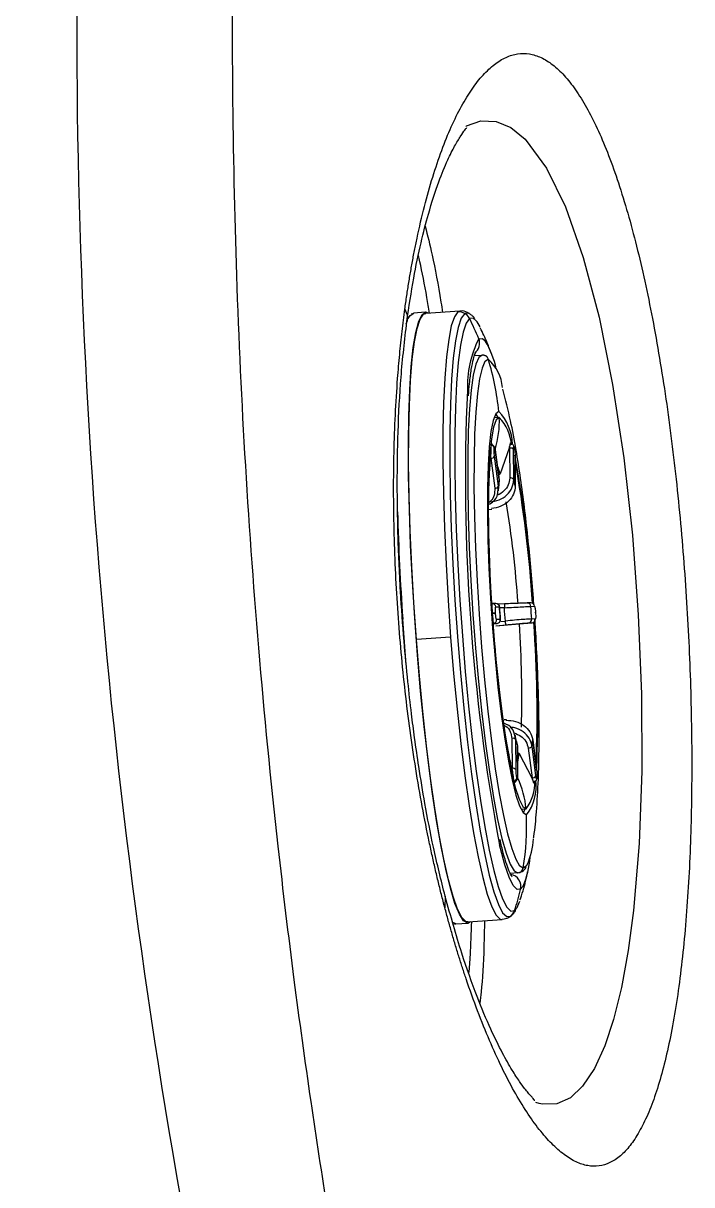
# Model space of a CAD drawing. Extents: x 526 to 610, y 679 to 808.
# Drawn here: x 533.069 to 535.254, y 719.412 to 723.207 of the extents above; entities that cross this region are included whole.
import ezdxf

# ---------------------------------------------------------------- set-up
doc = ezdxf.new("R2010")
doc.units = 0
doc.header["$MEASUREMENT"] = 0
doc.layers.add('1', color=4, linetype='Continuous')

# ---------------------------------------------------------------- blocks, each defined once
blk = doc.blocks.new('JETSETTER LX')
at = {"layer": '1', "color": 3, "linetype": 'Continuous', "lineweight": 25}
for p, q in [((8.3694, 25.3888), (8.2575, 25.381)), ((8.3694, 25.3888), (8.3628, 25.3862)), ((8.2181, 25.3815), (8.2103, 25.3789)), ((8.2573, 25.3849), (8.2182, 25.3822)), ((8.2509, 25.3785), (8.2575, 25.381)), ((8.2667, 25.3817), (8.2578, 25.3849)), ((8.4169, 25.2437), (8.4425, 25.245)), ((8.4622, 25.2311), (8.4528, 25.2257)), ((8.4962, 25.0611), (8.4955, 25.0611)), ((8.4976, 25.0415), (8.4806, 25.0406)), ((8.4705, 24.9509), (8.4706, 24.9519)), ((8.4814, 24.9415), (8.4815, 24.9425)), ((8.4975, 24.8383), (8.4848, 24.9361)), ((8.4848, 24.9354), (8.4848, 24.9361)), ((8.4848, 24.9354), (8.4975, 24.8376)), ((8.5307, 24.9413), (8.5004, 24.857)), ((8.5315, 24.9463), (8.5307, 24.9413)), ((8.5307, 24.9413), (8.5315, 24.9414)), ((8.5315, 24.9414), (8.5315, 24.9463)), ((8.5315, 24.9414), (8.5323, 24.8434)), ((8.5452, 24.8384), (8.5444, 24.9363)), ((8.5467, 24.9446), (8.5464, 24.9456)), ((8.5467, 24.9435), (8.547, 24.9425)), ((8.4696, 24.9079), (8.4665, 24.8946)), ((8.4698, 24.9135), (8.4696, 24.9079)), ((8.4696, 24.9079), (8.4704, 24.908)), ((8.4704, 24.908), (8.4698, 24.9135)), ((8.4704, 24.908), (8.4831, 24.8102)), ((8.4951, 24.8169), (8.4825, 24.9147)), ((8.5496, 24.9157), (8.5503, 24.8178)), ((8.5496, 24.9157), (8.5497, 24.915)), ((8.5504, 24.817), (8.5497, 24.915)), ((8.5004, 24.857), (8.4957, 24.8516)), ((8.4975, 24.8376), (8.496, 24.8223)), ((8.4975, 24.8383), (8.4975, 24.8376)), ((8.5504, 24.817), (8.5503, 24.8178)), ((8.4938, 24.8036), (8.4951, 24.8169)), ((8.4634, 24.7411), (8.4741, 24.742)), ((8.4746, 24.4012), (8.4723, 24.401)), ((8.4742, 24.4335), (8.4734, 24.4335)), ((8.4736, 24.433), (8.4742, 24.4335)), ((8.4738, 24.4327), (8.4737, 24.4335)), ((8.4745, 24.4336), (8.4742, 24.4335)), ((8.4864, 24.4337), (8.4745, 24.4336)), ((8.4751, 24.4002), (8.4749, 24.4022)), ((8.4859, 24.4009), (8.4857, 24.4029)), ((8.4864, 24.4226), (8.4983, 24.4227)), ((8.4927, 24.4317), (8.4948, 24.4307)), ((8.5155, 24.4323), (8.4934, 24.4314)), ((8.4983, 24.4227), (8.4976, 24.4226)), ((8.5148, 24.4199), (8.4982, 24.4192)), ((8.6012, 24.4355), (8.5893, 24.4353)), ((8.6012, 24.4243), (8.6131, 24.4245)), ((8.6167, 24.4028), (8.6165, 24.4049)), ((8.6165, 24.4049), (8.6166, 24.4028)), ((8.6165, 24.4049), (8.6165, 24.4049)), ((8.6167, 24.4028), (8.6166, 24.4028)), ((8.4781, 24.3686), (8.4779, 24.3707)), ((8.4779, 24.3686), (8.4787, 24.3687)), ((8.4787, 24.3687), (8.478, 24.3692)), ((8.4787, 24.3687), (8.4905, 24.3688)), ((8.4869, 24.3608), (8.5637, 24.3674)), ((8.4869, 24.3608), (8.5202, 24.364)), ((8.5011, 24.3814), (8.4893, 24.3812)), ((8.5004, 24.3813), (8.5011, 24.3814)), ((8.5028, 24.3749), (8.5178, 24.3763)), ((8.5637, 24.3674), (8.6045, 24.3705)), ((8.5935, 24.3704), (8.6053, 24.3706)), ((8.6159, 24.3832), (8.6041, 24.383)), ((8.6053, 24.3706), (8.6045, 24.3705)), ((8.339, 24.3234), (8.2271, 24.3157)), ((8.5213, 24.0537), (8.5142, 24.0534)), ((8.5391, 23.993), (8.5399, 23.8951)), ((8.552, 23.988), (8.5478, 24.0056)), ((8.5528, 23.89), (8.552, 23.988)), ((8.6199, 23.8917), (8.6072, 23.9895)), ((8.6072, 23.9888), (8.6072, 23.9895)), ((8.6072, 23.9888), (8.6199, 23.891)), ((8.5537, 23.982), (8.5572, 23.9674)), ((8.5572, 23.9674), (8.558, 23.8694)), ((8.5572, 23.9674), (8.5573, 23.9666)), ((8.5581, 23.8687), (8.5573, 23.9666)), ((8.5574, 23.9484), (8.5631, 23.9435)), ((8.5928, 23.9614), (8.6054, 23.8636)), ((8.6175, 23.8703), (8.6049, 23.9681)), ((8.5345, 23.9069), (8.5391, 23.8951)), ((8.5631, 23.9435), (8.6047, 23.8636)), ((8.5391, 23.8951), (8.54, 23.8896)), ((8.5399, 23.8951), (8.5391, 23.8951)), ((8.54, 23.8896), (8.5399, 23.8951)), ((8.6199, 23.8917), (8.6199, 23.891)), ((8.5461, 23.8515), (8.5459, 23.8525)), ((8.5556, 23.8622), (8.5554, 23.8632)), ((8.6047, 23.8636), (8.6061, 23.8587)), ((8.6054, 23.8636), (8.6047, 23.8636)), ((8.6061, 23.8587), (8.6054, 23.8636)), ((8.6209, 23.8642), (8.6208, 23.8632)), ((8.6209, 23.8611), (8.621, 23.8621)), ((8.5691, 23.7615), (8.5861, 23.7629)), ((8.5652, 23.5761), (8.5762, 23.5702)), ((8.5585, 23.5537), (8.534, 23.5516)), ((8.576, 23.5101), (8.5678, 23.4999)), ((8.3209, 23.4774), (8.3201, 23.4396)), ((8.5477, 23.4304), (8.5561, 23.4406)), ((8.3557, 23.387), (8.3444, 23.3922)), ((8.3557, 23.387), (8.3947, 23.3897)), ((8.3563, 23.387), (8.3953, 23.3897)), ((8.3947, 23.3897), (8.4044, 23.3943)), ((8.395, 23.3937), (8.507, 23.4014))]:
    blk.add_line(p, q, dxfattribs=at)
at = {"layer": '1', "color": 3, "linetype": 'Continuous', "lineweight": 25, "flags": 128}
for points in [[(8.3884, 25.992), (8.3912, 25.9941), (8.438, 26.0104), (8.4878, 26.0087), (8.5357, 25.9884), (8.5821, 25.9505), (8.6523, 25.8558), (8.7142, 25.7293), (8.7725, 25.5643), (8.8241, 25.3695), (8.8684, 25.149), (8.9049, 24.9096), (8.9329, 24.6571), (8.9523, 24.3963), (8.9623, 24.1389), (8.9633, 23.8854), (8.9547, 23.6495), (8.9365, 23.4305), (8.9192, 23.3001), (8.8972, 23.1795), (8.8715, 23.0748), (8.8428, 22.9883), (8.8091, 22.9146), (8.7704, 22.8563), (8.7307, 22.8191), (8.6861, 22.7988), (8.639, 22.7975), (8.6282, 22.7997), (8.6169, 22.8031), (8.6169, 22.8031)], [(8.1938, 25.3472), (8.1957, 25.3529), (8.1977, 25.358)], [(8.2004, 25.3642), (8.2067, 25.3748), (8.2188, 25.3822)], [(8.3947, 23.3897), (8.3816, 23.3967), (8.3677, 23.4183), (8.3532, 23.4539), (8.3383, 23.5032), (8.3232, 23.5654), (8.3081, 23.6395), (8.2933, 23.7245), (8.279, 23.8193), (8.2654, 23.9223), (8.2527, 24.032), (8.241, 24.147), (8.2306, 24.2655), (8.2216, 24.3857), (8.2141, 24.506), (8.2083, 24.6245), (8.2042, 24.7396), (8.2018, 24.8495), (8.2013, 24.9527), (8.2026, 25.0477), (8.2056, 25.133), (8.2105, 25.2074), (8.217, 25.2699), (8.2252, 25.3195), (8.2348, 25.3556), (8.2457, 25.3775), (8.2578, 25.3849)], [(8.2271, 24.3157), (8.2187, 24.4357), (8.2119, 24.5549), (8.2068, 24.6718), (8.2034, 24.7845), (8.2018, 24.8914), (8.2021, 24.9909), (8.2041, 25.0817), (8.2079, 25.1623), (8.2135, 25.2316), (8.2206, 25.2887), (8.2294, 25.3325), (8.2395, 25.3626), (8.2509, 25.3785)], [(8.3628, 25.3862), (8.3514, 25.3704), (8.3413, 25.3403), (8.3326, 25.2964), (8.3254, 25.2394), (8.3198, 25.1701), (8.316, 25.0894), (8.314, 24.9987), (8.3138, 24.8991), (8.3154, 24.7922), (8.3187, 24.6795), (8.3239, 24.5627), (8.3307, 24.4434), (8.339, 24.3234)], [(8.3849, 25.3812), (8.3736, 25.3654), (8.3635, 25.3355), (8.3549, 25.2919), (8.3477, 25.2353), (8.3422, 25.1664), (8.3384, 25.0863), (8.3364, 24.9962), (8.3362, 24.8973), (8.3378, 24.7911), (8.3411, 24.6792), (8.3462, 24.5631), (8.353, 24.4446), (8.3613, 24.3254), (8.371, 24.2072), (8.3821, 24.0918), (8.3942, 23.9809), (8.4074, 23.876), (8.4212, 23.7787), (8.4357, 23.6904), (8.4505, 23.6124), (8.4654, 23.5458), (8.4803, 23.4917), (8.4949, 23.4507), (8.5089, 23.4236), (8.5222, 23.4106), (8.5347, 23.412)], [(8.4007, 25.3647), (8.3895, 25.3493), (8.3796, 25.3199), (8.3711, 25.2771), (8.3641, 25.2215), (8.3587, 25.1538), (8.355, 25.0751), (8.353, 24.9866), (8.3528, 24.8894), (8.3543, 24.7851), (8.3576, 24.6751), (8.3626, 24.5611), (8.3693, 24.4447), (8.3774, 24.3276), (8.387, 24.2116), (8.3978, 24.0982), (8.4098, 23.9892), (8.4227, 23.8862), (8.4363, 23.7906), (8.4505, 23.7039), (8.4651, 23.6273), (8.4797, 23.5619), (8.4943, 23.5087), (8.5086, 23.4685), (8.5224, 23.4418), (8.5355, 23.429), (8.5477, 23.4304)], [(8.4005, 25.3808), (8.3974, 25.3826), (8.3849, 25.3812)], [(8.4229, 25.3575), (8.4129, 25.3661), (8.4007, 25.3647)], [(8.435, 25.3373), (8.426, 25.3534), (8.4229, 25.3575)], [(8.431, 25.2988), (8.4428, 25.2998), (8.4523, 25.2913)], [(8.4425, 25.245), (8.4314, 25.2376), (8.4215, 25.2158), (8.413, 25.1801), (8.4059, 25.131), (8.4005, 25.0694), (8.3968, 24.9964), (8.3948, 24.9131), (8.3947, 24.821), (8.3964, 24.7217), (8.3998, 24.6169), (8.405, 24.5084), (8.4118, 24.398), (8.4201, 24.2876), (8.4298, 24.1792), (8.4408, 24.0745), (8.4527, 23.9754), (8.4655, 23.8835), (8.4788, 23.8004), (8.4925, 23.7276), (8.5064, 23.6663), (8.5202, 23.6176), (8.5336, 23.5822), (8.5465, 23.5608), (8.5585, 23.5537)], [(8.4528, 25.2257), (8.4513, 25.2239), (8.4416, 25.2025), (8.4332, 25.1674), (8.4263, 25.1192), (8.421, 25.0587), (8.4173, 24.9869), (8.4154, 24.9052), (8.4153, 24.8147), (8.4169, 24.7172), (8.4203, 24.6143), (8.4254, 24.5077), (8.4321, 24.3993), (8.4403, 24.2909), (8.4498, 24.1844), (8.4605, 24.0816), (8.4722, 23.9843), (8.4848, 23.894), (8.4979, 23.8125), (8.5114, 23.741), (8.525, 23.6808), (8.5385, 23.6329), (8.5517, 23.5981), (8.5643, 23.5771), (8.5652, 23.5761)], [(8.4962, 25.0611), (8.4864, 25.0536), (8.4779, 25.0315), (8.4707, 24.9954), (8.4652, 24.946), (8.4613, 24.8845), (8.4592, 24.8122), (8.459, 24.7307), (8.4606, 24.6419), (8.464, 24.5478), (8.4691, 24.4504), (8.4759, 24.3519), (8.4841, 24.2545), (8.4936, 24.1605), (8.5042, 24.0718), (8.5156, 23.9905), (8.5276, 23.9184), (8.5399, 23.8572), (8.5522, 23.808), (8.5643, 23.7722), (8.5759, 23.7505), (8.5867, 23.7433)], [(8.4943, 25.0413), (8.4875, 25.0526), (8.4865, 25.0538)], [(8.4978, 25.0415), (8.4879, 25.0335), (8.4793, 25.0099), (8.4722, 24.9714), (8.4668, 24.9188), (8.4633, 24.8535), (8.4617, 24.7771), (8.462, 24.6915), (8.4644, 24.5988), (8.4686, 24.5012), (8.4746, 24.4012)], [(8.5467, 24.9446), (8.5468, 24.9443), (8.547, 24.9425)], [(8.4746, 24.4012), (8.4823, 24.3012), (8.4915, 24.2037), (8.5018, 24.1111), (8.5132, 24.0256), (8.5253, 23.9494), (8.5378, 23.8844), (8.5503, 23.8321), (8.5627, 23.7939), (8.5745, 23.7706), (8.5856, 23.7629)], [(8.1939, 24.2349), (8.1916, 24.2628), (8.1826, 24.383)], [(8.395, 23.3937), (8.3891, 23.3948), (8.3757, 23.4079), (8.3616, 23.4352), (8.3469, 23.4764), (8.332, 23.531), (8.3169, 23.598), (8.302, 23.6765), (8.2875, 23.7653), (8.2735, 23.8633), (8.2603, 23.9689), (8.248, 24.0806), (8.2369, 24.1967), (8.2271, 24.3157)], [(8.339, 24.3234), (8.3488, 24.2045), (8.3599, 24.0883), (8.3722, 23.9766), (8.3854, 23.871), (8.3994, 23.7731), (8.4139, 23.6842), (8.4288, 23.6057), (8.4439, 23.5387), (8.4588, 23.4842), (8.4735, 23.443), (8.4876, 23.4156), (8.5011, 23.4026), (8.5072, 23.4014)], [(8.6209, 23.8642), (8.621, 23.8624), (8.621, 23.8621)], [(8.5768, 23.7493), (8.5769, 23.7494), (8.5828, 23.7627)], [(8.5678, 23.4999), (8.5559, 23.4988), (8.5432, 23.512), (8.5298, 23.5391), (8.5159, 23.5798), (8.5018, 23.6334), (8.4989, 23.6457)], [(8.5762, 23.5702), (8.5871, 23.5774), (8.5887, 23.58)], [(8.5561, 23.4406), (8.5589, 23.4459), (8.5648, 23.4613)]]:
    blk.add_lwpolyline(points, dxfattribs=at)
at = {"layer": '1', "color": 3, "linetype": 'Continuous', "lineweight": 25}
for centre, radius, start, end in [((8.3655, 25.347), 0.0393, 60.3762, 93.922), ((8.3654, 25.3467), 0.0396, 27.0602, 60.3976), ((7.6217, 24.9667), 0.8747, 22.3094, 27.0661), ((8.746, 25.1408), 0.3524, 153.3638, 181.9165), ((8.3948, 25.2838), 0.0391, 306.0302, 22.4894), ((8.2, 25.1394), 0.2945, 11.8578, 31.0489), ((8.4435, 25.2254), 0.0196, 16.8933, 92.8501), ((7.6273, 24.9756), 0.8732, 5.6201, 17.0159), ((8.3689, 25.1264), 0.1403, 5.0903, 48.3028), ((14.8379, 24.8405), 6.4506, 177.43647, 190.67441), ((8.377, 24.9477), 0.1646, 2.3243, 43.5573), ((8.2104, 25.0265), 0.2878, 342.013, 2.9885), ((8.3873, 24.9375), 0.1517, 5.3747, 43.2576), ((8.47, 24.9393), 0.0116, 10.9971, 87.6096), ((8.4702, 24.9403), 0.0116, 10.9971, 87.6096), ((8.5341, 24.9292), 0.0125, 34.7379, 102.2027), ((8.538, 24.9435), 0.00876, 0.4377, 31.6269), ((8.4714, 24.9205), 0.0126, 265.6332, 332.3722), ((4.1868, 24.1389), 4.4315, 3.8065, 10.126), ((4.5049, 24.1703), 4.1102, 3.6816, 10.2243), ((8.2224, 24.781), 0.2883, 15.2742, 20.9845), ((9.092, 24.7601), 0.5996, 172.5684, 174.5605), ((8.5349, 24.8313), 0.0125, 34.7383, 102.2036), ((7.9327, 24.6737), 0.6342, 13.1318, 15.0506), ((8.484, 24.8227), 0.0126, 265.6323, 332.3717), ((5.1956, 24.2081), 3.3712, 3.8414, 9.5183), ((17.1672, 25.004), 9.006, 181.72526, 183.95392), ((8.4747, 24.4218), 0.0118, 3.7706, 90.7275), ((8.5181, 23.8042), 0.5995, 93.0948, 94.1294), ((8.5182, 23.8022), 0.5995, 93.0948, 94.1294), ((8.4865, 24.422), 0.0118, 3.7706, 90.7275), ((13.1941, 24.7241), 4.7054, 183.6727, 184.177), ((4.5742, 24.1276), 3.9514, 3.6082, 4.2414), ((8.5895, 24.4235), 0.0118, 3.7678, 92.3027), ((8.6013, 24.4237), 0.0118, 3.7706, 90.7275), ((3.9083, 24.0816), 4.7054, 3.6727, 4.177), ((8.4775, 24.3804), 0.0118, 275.6263, 4.0698), ((8.4894, 24.3806), 0.0118, 275.6244, 4.0698), ((5.0941, 24.132), 3.4776, 358.3174, 3.8816), ((8.5923, 24.3821), 0.0118, 275.6243, 4.0698), ((8.6042, 24.3823), 0.0118, 275.6263, 4.0698), ((4.579, 24.077), 4.0426, 357.577, 4.1928), ((4.5801, 24.0695), 4.044, 357.4329, 4.3188), ((8.5418, 23.9808), 0.0125, 34.7384, 102.2037), ((9.1697, 24.132), 0.6342, 193.1318, 195.0506), ((8.0103, 24.0456), 0.5996, 352.5684, 354.5605), ((8.5938, 23.9739), 0.0126, 265.6323, 332.3717), ((8.3033, 23.9782), 0.2622, 346.0243, 352.3843), ((8.5425, 23.8829), 0.0125, 34.7379, 102.2027), ((8.5548, 23.8687), 0.00327, 327.4815, 12.9031), ((8.6064, 23.8762), 0.0126, 265.6332, 332.3722), ((8.5438, 23.8639), 0.0116, 280.1257, 356.6625), ((8.5441, 23.8629), 0.0116, 280.1257, 356.6625), ((8.299, 23.7385), 0.2876, 4.8586, 25.6451), ((8.4772, 23.8463), 0.1367, 322.4116, 3.1442), ((8.4655, 23.837), 0.1533, 322.2704, 7.0742), ((8.612, 23.862), 0.00887, 336.1059, 7.3926), ((7.7138, 23.7093), 0.8736, 350.8366, 2.229), ((8.3494, 23.685), 0.2614, 336.3064, 355.5543), ((8.2973, 23.6265), 0.302, 337.3314, 355.8336), ((8.5568, 23.5732), 0.0196, 275.0795, 350.9579), ((8.5293, 23.5092), 0.0396, 346.4125, 80.5653), ((7.7291, 23.7041), 0.8632, 341.5146, 346.3137), ((8.5109, 23.4427), 0.0389, 307.7638, 341.5397)]:
    blk.add_arc(centre, radius, start, end, dxfattribs=at)
for points, knots in [([(8.1748, 31.4141), (8.1677, 31.3815), (8.153, 31.314), (8.1308, 31.2091), (8.1076, 31.0968), (8.0835, 30.9772), (8.0586, 30.8502), (8.033, 30.7159), (8.0069, 30.5742), (7.9803, 30.4251), (7.9535, 30.2685), (7.9266, 30.1046), (7.8997, 29.9331), (7.873, 29.7542), (7.8466, 29.5678), (7.8208, 29.3739), (7.7957, 29.1725), (7.7715, 28.9635), (7.7265, 28.5417), (7.6767, 27.951), (7.6399, 27.2364), (7.6258, 26.6501), (7.6245, 26.1002), (7.6355, 25.5387), (7.6635, 24.9181), (7.7087, 24.2835), (7.7648, 23.7105), (7.8243, 23.2169), (7.879, 22.8199), (7.9339, 22.4624), (7.9873, 22.1441), (8.0377, 21.865), (8.0837, 21.6248), (8.1241, 21.4233), (8.1496, 21.3019), (8.161, 21.2476)], [0, 0, 0, 0, 0.009756, 0.02023, 0.031424, 0.043335, 0.055966, 0.069315, 0.083382, 0.098168, 0.113673, 0.129896, 0.146838, 0.164498, 0.182877, 0.201974, 0.221789, 0.242323, 0.263576, 0.346033, 0.415883, 0.473127, 0.517766, 0.576948, 0.637589, 0.699691, 0.763252, 0.806184, 0.845306, 0.880616, 0.912116, 0.939804, 0.963681, 0.983746, 1, 1, 1, 1]), ([(8.1895, 25.3953), (8.1905, 25.4027), (8.1925, 25.4175), (8.1957, 25.4394), (8.199, 25.4611), (8.2024, 25.4827), (8.2059, 25.5039), (8.2096, 25.525), (8.2133, 25.5458), (8.2171, 25.5665), (8.221, 25.5869), (8.2251, 25.607), (8.2354, 25.6566), (8.2531, 25.7326), (8.2801, 25.8284), (8.3095, 25.9154), (8.3409, 25.9927), (8.3741, 26.0598), (8.4089, 26.1162), (8.445, 26.1619), (8.4821, 26.1965), (8.5198, 26.2197), (8.5579, 26.2311), (8.5963, 26.2309), (8.6347, 26.219), (8.6727, 26.1956), (8.7103, 26.1604), (8.7471, 26.1138), (8.7831, 26.0561), (8.8179, 25.9879), (8.8515, 25.9092), (8.8836, 25.8207), (8.9143, 25.7227), (8.9433, 25.6164), (8.9705, 25.5023), (8.9957, 25.3809), (9.019, 25.253), (9.0403, 25.1196), (9.0657, 24.9356), (9.0866, 24.7437), (9.1029, 24.5481), (9.1127, 24.4008), (9.12, 24.2537), (9.1247, 24.1078), (9.1271, 23.9638), (9.1268, 23.8232), (9.124, 23.6865), (9.1168, 23.5105), (9.1044, 23.3452), (9.0869, 23.1949), (9.0711, 23.0902), (9.0528, 22.9937), (9.0321, 22.9067), (9.009, 22.8295), (8.9834, 22.7628), (8.9556, 22.7064), (8.9257, 22.6612), (8.8938, 22.6273), (8.8599, 22.6051), (8.8243, 22.5943), (8.7873, 22.5952), (8.749, 22.6076), (8.7096, 22.6318), (8.6693, 22.6673), (8.6286, 22.7138), (8.5876, 22.7711), (8.5466, 22.8389), (8.506, 22.9169), (8.466, 23.0045), (8.427, 23.101), (8.3978, 23.1826), (8.3776, 23.2438), (8.3656, 23.2815), (8.3539, 23.3199), (8.3424, 23.359), (8.3311, 23.3989), (8.3238, 23.4261), (8.3201, 23.4396)], [0, 0, 0, 0, 0.002832, 0.005664, 0.008496, 0.011328, 0.014162, 0.016998, 0.019836, 0.022678, 0.025522, 0.028371, 0.031225, 0.046803, 0.062425, 0.078092, 0.093724, 0.109327, 0.124914, 0.1406, 0.156219, 0.171866, 0.187413, 0.203102, 0.218718, 0.234382, 0.249914, 0.26558, 0.281213, 0.296872, 0.312409, 0.328037, 0.343697, 0.359347, 0.374898, 0.390491, 0.406172, 0.421829, 0.437401, 0.468731, 0.484437, 0.500124, 0.515698, 0.531366, 0.547052, 0.562623, 0.57819, 0.593847, 0.625097, 0.640648, 0.656308, 0.671966, 0.687596, 0.703127, 0.718796, 0.734426, 0.750091, 0.765615, 0.78128, 0.796896, 0.81258, 0.828127, 0.843764, 0.859383, 0.875065, 0.89066, 0.906253, 0.921886, 0.937554, 0.953182, 0.968762, 0.973991, 0.979206, 0.984411, 0.989609, 0.994805, 1, 1, 1, 1]), ([(8.1959, 25.3546), (8.2031, 25.4027), (8.2167, 25.4946), (8.2411, 25.6104), (8.2686, 25.7173), (8.2983, 25.8086), (8.3275, 25.8798), (8.3534, 25.9309), (8.3733, 25.9635), (8.3871, 25.9833), (8.3901, 25.9866), (8.3917, 25.9883)], [0, 0, 0, 0, 0.124695, 0.237999, 0.340316, 0.473566, 0.58296, 0.668972, 0.759158, 0.873914, 1, 1, 1, 1]), ([(8.2562, 25.6662), (8.2636, 25.6359), (8.2808, 25.5656), (8.2999, 25.4674), (8.3109, 25.3959), (8.3126, 25.3848)], [0, 0, 0, 0, 0.390558, 0.905946, 1, 1, 1, 1]), ([(8.2704, 25.3819), (8.2675, 25.3992), (8.2571, 25.462), (8.2446, 25.5251), (8.2352, 25.5636), (8.2336, 25.5702)], [0, 0, 0, 0, 0.2389101, 0.869983, 1, 1, 1, 1]), ([(8.3201, 23.4396), (8.3182, 23.4468), (8.3144, 23.4613), (8.3088, 23.4832), (8.3033, 23.5053), (8.2978, 23.5277), (8.2924, 23.5503), (8.2871, 23.5731), (8.2819, 23.5962), (8.2767, 23.6196), (8.2716, 23.6431), (8.2601, 23.6979), (8.243, 23.7858), (8.2223, 23.9086), (8.204, 24.0343), (8.1833, 24.2036), (8.168, 24.3757), (8.1583, 24.5472), (8.1539, 24.6756), (8.1523, 24.8025), (8.1537, 24.9277), (8.1581, 25.0502), (8.1638, 25.1434), (8.169, 25.2085), (8.1725, 25.2473), (8.1763, 25.2854), (8.1804, 25.3227), (8.1847, 25.3594), (8.1879, 25.3833), (8.1895, 25.3953)], [0, 0, 0, 0, 0.012446, 0.024908, 0.037387, 0.049888, 0.062412, 0.074963, 0.087543, 0.100155, 0.112801, 0.125485, 0.187741, 0.250516, 0.312814, 0.375632, 0.500232, 0.562714, 0.625144, 0.687812, 0.749865, 0.812468, 0.874894, 0.896001, 0.916988, 0.937868, 0.958655, 0.979361, 1, 1, 1, 1]), ([(8.1895, 25.3953), (8.1954, 25.3811), (8.2014, 25.3667), (8.1958, 25.3539), (8.1957, 25.3538)], [0, 0, 0, 0, 0.9900746, 1, 1, 1, 1]), ([(8.4026, 25.3784), (8.4001, 25.3804), (8.3927, 25.3861), (8.3781, 25.391), (8.3696, 25.3883), (8.3685, 25.388)], [0, 0, 0, 0, 0.3185919, 0.9157117, 1, 1, 1, 1]), ([(8.3211, 23.4773), (8.308, 23.53), (8.2839, 23.6271), (8.2562, 23.7709), (8.2362, 23.8909), (8.222, 23.9889), (8.21, 24.0813), (8.1981, 24.1867), (8.1854, 24.3204), (8.1739, 24.4833), (8.1664, 24.655), (8.1639, 24.8292), (8.1667, 25), (8.1757, 25.1801), (8.1889, 25.2943), (8.1958, 25.3536)], [0, 0, 0, 0, 0.093753, 0.172364, 0.236142, 0.285142, 0.325646, 0.378894, 0.446636, 0.528849, 0.625419, 0.707162, 0.796776, 0.894274, 1, 1, 1, 1]), ([(8.4177, 25.3644), (8.4158, 25.3673), (8.4123, 25.3725), (8.4056, 25.3766), (8.4026, 25.3784)], [0, 0, 0, 0, 0.548475, 1, 1, 1, 1]), ([(8.4733, 25.2466), (8.4686, 25.2596), (8.4582, 25.2882), (8.4438, 25.3179), (8.4359, 25.3341)], [0, 0, 0, 0, 0.453759, 1, 1, 1, 1]), ([(8.3975, 25.1124), (8.3985, 25.1259), (8.401, 25.1592), (8.4064, 25.1996), (8.4131, 25.2325), (8.4181, 25.2499), (8.4225, 25.2566), (8.4212, 25.2553), (8.4211, 25.2552)], [0, 0, 0, 0, 0.162564, 0.399876, 0.632562, 0.823109, 0.981806, 1, 1, 1, 1]), ([(8.4589, 25.2398), (8.4554, 25.242), (8.4508, 25.2448), (8.4447, 25.245), (8.4432, 25.245)], [0, 0, 0, 0, 0.762488, 1, 1, 1, 1]), ([(8.611, 24.43), (8.6105, 24.4371), (8.6078, 24.478), (8.6013, 24.5525), (8.5916, 24.6519), (8.5804, 24.7491), (8.5677, 24.8443), (8.5526, 24.9388), (8.535, 25.0348), (8.5185, 25.0994), (8.5098, 25.1334)], [0, 0, 0, 0, 0.026651, 0.152959, 0.279924, 0.408671, 0.540851, 0.679422, 0.831057, 1, 1, 1, 1]), ([(8.4705, 24.9509), (8.4703, 24.9488), (8.47, 24.9445), (8.4699, 24.9348), (8.4699, 24.924), (8.4698, 24.917), (8.4698, 24.9135)], [0, 0, 0, 0, 0.247558, 0.500834, 0.753648, 1, 1, 1, 1]), ([(8.4722, 24.9556), (8.4719, 24.9558), (8.4713, 24.9564), (8.4709, 24.9534), (8.4706, 24.9519)], [0, 0, 0, 0, 0.488891, 1, 1, 1, 1]), ([(8.4837, 24.9385), (8.4831, 24.9404), (8.4816, 24.9447), (8.4783, 24.9501), (8.475, 24.9538), (8.4731, 24.9546), (8.4724, 24.9548)], [0, 0, 0, 0, 0.240186, 0.539142, 0.849753, 1, 1, 1, 1]), ([(8.4825, 24.9147), (8.4822, 24.9173), (8.4816, 24.9227), (8.4812, 24.9309), (8.4811, 24.9375), (8.4813, 24.9402), (8.4814, 24.9415)], [0, 0, 0, 0, 0.279486, 0.559002, 0.779415, 1, 1, 1, 1]), ([(8.4815, 24.9425), (8.4817, 24.9437), (8.4821, 24.9459), (8.4831, 24.9446), (8.484, 24.9409), (8.4846, 24.9372), (8.4848, 24.9354)], [0, 0, 0, 0, 0.279658, 0.559227, 0.779582, 1, 1, 1, 1]), ([(8.5361, 24.9554), (8.536, 24.9558), (8.5354, 24.9576), (8.5343, 24.9569), (8.5329, 24.9536), (8.532, 24.9487), (8.5315, 24.9463)], [0, 0, 0, 0, 0.0947054, 0.3994325, 0.7036032, 1, 1, 1, 1]), ([(8.5454, 24.948), (8.5446, 24.9495), (8.543, 24.9525), (8.5397, 24.9555), (8.5361, 24.9572), (8.5338, 24.9569), (8.5327, 24.9568)], [0, 0, 0, 0, 0.240496, 0.491213, 0.74636, 1, 1, 1, 1]), ([(8.5444, 24.9363), (8.5444, 24.9386), (8.5445, 24.9432), (8.5451, 24.9462), (8.5459, 24.9463), (8.5464, 24.9445), (8.5467, 24.9435)], [0, 0, 0, 0, 0.279486, 0.559002, 0.779415, 1, 1, 1, 1]), ([(8.547, 24.9425), (8.5473, 24.9408), (8.5481, 24.9372), (8.5489, 24.9295), (8.5494, 24.9219), (8.5495, 24.9178), (8.5496, 24.9157)], [0, 0, 0, 0, 0.279658, 0.559227, 0.779582, 1, 1, 1, 1]), ([(8.4737, 24.4335), (8.4733, 24.4395), (8.471, 24.4739), (8.4679, 24.536), (8.4648, 24.6172), (8.4633, 24.6933), (8.4631, 24.7623), (8.4644, 24.8216), (8.4664, 24.8665), (8.4682, 24.8863), (8.4689, 24.8942)], [0, 0, 0, 0, 0.031451, 0.180771, 0.32962, 0.477505, 0.623752, 0.767353, 0.906706, 1, 1, 1, 1]), ([(8.4675, 24.7653), (8.4777, 24.7669), (8.4983, 24.7701), (8.524, 24.7875), (8.5419, 24.8113), (8.5441, 24.8293), (8.5452, 24.8384)], [0, 0, 0, 0, 0.249978, 0.499965, 0.74997, 1, 1, 1, 1]), ([(8.5503, 24.8178), (8.5492, 24.8088), (8.547, 24.7907), (8.5292, 24.767), (8.5035, 24.7493), (8.4831, 24.7455), (8.4729, 24.7436)], [0, 0, 0, 0, 0.25003, 0.500035, 0.750022, 1, 1, 1, 1]), ([(8.5323, 24.8434), (8.5314, 24.8358), (8.5295, 24.8204), (8.514, 24.801), (8.4998, 24.7894), (8.491, 24.7874), (8.4907, 24.7874)], [0, 0, 0, 0, 0.328934, 0.658644, 0.988282, 1, 1, 1, 1]), ([(8.4951, 24.8012), (8.4958, 24.8077), (8.4966, 24.8159), (8.4975, 24.8226), (8.4977, 24.8241)], [0, 0, 0, 0, 0.779845, 1, 1, 1, 1]), ([(8.4831, 24.8102), (8.4829, 24.8027), (8.4827, 24.7876), (8.4744, 24.7713), (8.4662, 24.7657), (8.4648, 24.7648)], [0, 0, 0, 0, 0.45355, 0.90817, 1, 1, 1, 1]), ([(8.4656, 24.7581), (8.4701, 24.7609), (8.4828, 24.769), (8.4932, 24.7859), (8.4937, 24.7992), (8.4938, 24.8036)], [0, 0, 0, 0, 0.267938, 0.757003, 1, 1, 1, 1]), ([(8.4736, 24.4329), (8.4737, 24.4319), (8.4738, 24.4298), (8.474, 24.4224), (8.4743, 24.4129), (8.4747, 24.4058), (8.4749, 24.4022)], [0, 0, 0, 0, 0.246603, 0.499388, 0.752586, 1, 1, 1, 1]), ([(8.4791, 24.4327), (8.4781, 24.4329), (8.4762, 24.4333), (8.4745, 24.432), (8.4737, 24.4314)], [0, 0, 0, 0, 0.569958, 1, 1, 1, 1]), ([(8.4751, 24.4002), (8.4753, 24.3966), (8.4759, 24.3894), (8.4769, 24.3799), (8.4778, 24.3725), (8.4779, 24.3703), (8.478, 24.3692)], [0, 0, 0, 0, 0.247558, 0.500834, 0.753648, 1, 1, 1, 1]), ([(8.4857, 24.4029), (8.4856, 24.4058), (8.4853, 24.4115), (8.4854, 24.418), (8.4858, 24.4219), (8.4862, 24.4223), (8.4864, 24.4226)], [0, 0, 0, 0, 0.2796579, 0.5592269, 0.7795818, 1, 1, 1, 1]), ([(8.4893, 24.3812), (8.4889, 24.3816), (8.4883, 24.3823), (8.4873, 24.3876), (8.4864, 24.3941), (8.486, 24.3986), (8.4859, 24.4009)], [0, 0, 0, 0, 0.2794856, 0.5590017, 0.7794153, 1, 1, 1, 1]), ([(8.4987, 24.4226), (8.4985, 24.424), (8.4981, 24.4263), (8.4965, 24.429), (8.4954, 24.4301), (8.4948, 24.4307)], [0, 0, 0, 0, 0.479118, 0.736859, 1, 1, 1, 1]), ([(8.5019, 24.3763), (8.501, 24.3897), (8.4997, 24.4069), (8.4986, 24.4241), (8.4984, 24.4279)], [0, 0, 0, 0, 0.779456, 1, 1, 1, 1]), ([(8.5149, 24.4307), (8.5148, 24.4301), (8.5147, 24.4288), (8.5146, 24.426), (8.5146, 24.423), (8.5147, 24.4209), (8.5148, 24.4199)], [0, 0, 0, 0, 0.259415, 0.518936, 0.76845, 1, 1, 1, 1]), ([(8.5148, 24.4199), (8.5252, 24.4203), (8.5459, 24.4211), (8.5737, 24.4227), (8.5945, 24.424), (8.599, 24.4242), (8.6012, 24.4243)], [0, 0, 0, 0, 0.249978, 0.4999653, 0.7499704, 1, 1, 1, 1]), ([(8.5155, 24.4323), (8.5154, 24.4323), (8.5151, 24.4321), (8.515, 24.4312), (8.5149, 24.4307)], [0, 0, 0, 0, 0.481432, 1, 1, 1, 1]), ([(8.589, 24.4353), (8.5871, 24.4352), (8.5832, 24.4351), (8.5655, 24.4344), (8.5419, 24.4335), (8.5243, 24.4327), (8.5155, 24.4323)], [0, 0, 0, 0, 0.249775, 0.500139, 0.75045, 1, 1, 1, 1]), ([(8.6131, 24.4245), (8.6134, 24.4241), (8.6141, 24.4234), (8.6151, 24.4181), (8.6159, 24.4117), (8.6163, 24.4071), (8.6165, 24.4049)], [0, 0, 0, 0, 0.279486, 0.559002, 0.779415, 1, 1, 1, 1]), ([(8.6166, 24.4028), (8.6168, 24.4), (8.6171, 24.3942), (8.617, 24.3877), (8.6166, 24.3839), (8.6161, 24.3834), (8.6159, 24.3832)], [0, 0, 0, 0, 0.279658, 0.559227, 0.779582, 1, 1, 1, 1]), ([(8.5367, 23.9077), (8.5362, 23.9095), (8.5337, 23.9199), (8.5277, 23.9496), (8.5194, 23.997), (8.5104, 24.0564), (8.5014, 24.1249), (8.4928, 24.2008), (8.485, 24.282), (8.4801, 24.3388), (8.4781, 24.3679), (8.4781, 24.3686)], [0, 0, 0, 0, 0.0240289, 0.1434615, 0.2736316, 0.4113412, 0.5539638, 0.6996654, 0.8472441, 0.9959072, 1, 1, 1, 1]), ([(8.5006, 24.3771), (8.5007, 24.3772), (8.5017, 24.3786), (8.5016, 24.3802), (8.5015, 24.3815)], [0, 0, 0, 0, 0.113281, 1, 1, 1, 1]), ([(8.6041, 24.383), (8.6018, 24.3829), (8.5973, 24.3827), (8.5765, 24.3814), (8.5488, 24.3794), (8.5281, 24.3773), (8.5178, 24.3763)], [0, 0, 0, 0, 0.25003, 0.500035, 0.750022, 1, 1, 1, 1]), ([(8.5201, 24.364), (8.5201, 24.364), (8.5199, 24.3641), (8.5195, 24.3653), (8.5189, 24.3676), (8.5184, 24.371), (8.518, 24.374), (8.5178, 24.3755), (8.5178, 24.3763)], [0, 0, 0, 0, 0.1247216, 0.2493439, 0.5000002, 0.7506559, 0.8752779, 1, 1, 1, 1]), ([(8.5202, 24.364), (8.5289, 24.3648), (8.5465, 24.3665), (8.5701, 24.3686), (8.5877, 24.3701), (8.5915, 24.3703), (8.5935, 24.3704)], [0, 0, 0, 0, 0.249816, 0.500222, 0.750495, 1, 1, 1, 1]), ([(8.6103, 23.6676), (8.6105, 23.6692), (8.615, 23.6983), (8.6203, 23.7603), (8.626, 23.8524), (8.6281, 23.9501), (8.6281, 24.0462), (8.6261, 24.1451), (8.6221, 24.2473), (8.6182, 24.3261), (8.6151, 24.3706), (8.6144, 24.3809)], [0, 0, 0, 0, 0.00741, 0.136608, 0.303284, 0.44189, 0.570809, 0.705467, 0.834882, 0.961676, 1, 1, 1, 1]), ([(8.5478, 24.0056), (8.5472, 24.0083), (8.5451, 24.0197), (8.5327, 24.0338), (8.5186, 24.0402), (8.5132, 24.0426)], [0, 0, 0, 0, 0.162343, 0.682859, 1, 1, 1, 1]), ([(8.5137, 24.0358), (8.5156, 24.0349), (8.525, 24.0304), (8.5357, 24.0153), (8.538, 24.0004), (8.5391, 23.993)], [0, 0, 0, 0, 0.114147, 0.557756, 1, 1, 1, 1]), ([(8.5219, 24.0524), (8.5217, 24.0529), (8.5214, 24.0538), (8.521, 24.0541), (8.5206, 24.0535), (8.5204, 24.0525), (8.5204, 24.052)], [0, 0, 0, 0, 0.259419, 0.518943, 0.768457, 1, 1, 1, 1]), ([(8.5204, 24.052), (8.5307, 24.0516), (8.5514, 24.0506), (8.5793, 24.0365), (8.6002, 24.0153), (8.6049, 23.9976), (8.6072, 23.9888)], [0, 0, 0, 0, 0.249978, 0.499965, 0.74997, 1, 1, 1, 1]), ([(8.6049, 23.9681), (8.6026, 23.9769), (8.5979, 23.9946), (8.5769, 24.0156), (8.5539, 24.028), (8.5385, 24.0286), (8.5334, 24.0288)], [0, 0, 0, 0, 0.2863855, 0.5727428, 0.8590798, 1, 1, 1, 1]), ([(8.5466, 24.0107), (8.5541, 24.0078), (8.5697, 24.0018), (8.5868, 23.9837), (8.5908, 23.9688), (8.5928, 23.9614)], [0, 0, 0, 0, 0.316923, 0.658987, 1, 1, 1, 1]), ([(8.5557, 23.9803), (8.5542, 23.9858), (8.5523, 23.9929), (8.5503, 24.0014), (8.5499, 24.0032)], [0, 0, 0, 0, 0.779046, 1, 1, 1, 1]), ([(8.54, 23.8896), (8.5405, 23.8862), (8.5416, 23.8792), (8.543, 23.8685), (8.5445, 23.8588), (8.5454, 23.8546), (8.5459, 23.8525)], [0, 0, 0, 0, 0.24664, 0.499524, 0.752684, 1, 1, 1, 1]), ([(8.5554, 23.8632), (8.555, 23.865), (8.5543, 23.8685), (8.5535, 23.8763), (8.5529, 23.8838), (8.5528, 23.8879), (8.5528, 23.89)], [0, 0, 0, 0, 0.279658, 0.559227, 0.779582, 1, 1, 1, 1]), ([(8.558, 23.8694), (8.5579, 23.8671), (8.5579, 23.8625), (8.5573, 23.8595), (8.5565, 23.8594), (8.5559, 23.8613), (8.5556, 23.8622)], [0, 0, 0, 0, 0.279486, 0.559002, 0.779415, 1, 1, 1, 1]), ([(8.6208, 23.8632), (8.6206, 23.8621), (8.6202, 23.8598), (8.6193, 23.8611), (8.6183, 23.8648), (8.6178, 23.8685), (8.6175, 23.8703)], [0, 0, 0, 0, 0.2796579, 0.5592269, 0.7795818, 1, 1, 1, 1]), ([(8.6199, 23.891), (8.6202, 23.8884), (8.6208, 23.883), (8.6212, 23.8748), (8.6213, 23.8682), (8.621, 23.8655), (8.6209, 23.8642)], [0, 0, 0, 0, 0.279486, 0.559002, 0.779415, 1, 1, 1, 1]), ([(8.5461, 23.8515), (8.5466, 23.85), (8.5474, 23.847), (8.548, 23.8476), (8.5482, 23.8478)], [0, 0, 0, 0, 0.509971, 1, 1, 1, 1]), ([(8.5473, 23.8479), (8.5483, 23.8484), (8.5504, 23.8495), (8.5534, 23.8539), (8.5555, 23.858), (8.5561, 23.8606), (8.5561, 23.8608)], [0, 0, 0, 0, 0.270344, 0.628094, 0.972489, 1, 1, 1, 1]), ([(8.6061, 23.8587), (8.6069, 23.8563), (8.6086, 23.8514), (8.6097, 23.8497), (8.6103, 23.8488)], [0, 0, 0, 0, 0.493811, 1, 1, 1, 1]), ([(8.6087, 23.8483), (8.6099, 23.8483), (8.6122, 23.8483), (8.6155, 23.8504), (8.6184, 23.8537), (8.6196, 23.8569), (8.6202, 23.8585)], [0, 0, 0, 0, 0.253535, 0.508638, 0.75939, 1, 1, 1, 1]), ([(8.5402, 23.5405), (8.5396, 23.5412), (8.5383, 23.5428), (8.5312, 23.5561), (8.5221, 23.5803), (8.5113, 23.6153), (8.5038, 23.6472), (8.5001, 23.6628)], [0, 0, 0, 0, 0.149367, 0.330213, 0.542518, 0.77685, 1, 1, 1, 1]), ([(8.5572, 23.5536), (8.5629, 23.5549), (8.5748, 23.5577), (8.5825, 23.5662), (8.5854, 23.5721), (8.5859, 23.5731)], [0, 0, 0, 0, 0.4273369, 0.8949813, 1, 1, 1, 1]), ([(8.5656, 23.4652), (8.5672, 23.4698), (8.5764, 23.4961), (8.5845, 23.527), (8.5896, 23.5519), (8.5905, 23.5565)], [0, 0, 0, 0, 0.148468, 0.843341, 1, 1, 1, 1]), ([(8.6134, 22.8093), (8.6135, 22.8096), (8.6136, 22.8101), (8.6094, 22.8155), (8.6022, 22.8236), (8.5936, 22.8335), (8.5802, 22.85), (8.5626, 22.8739), (8.5381, 22.9116), (8.5065, 22.9671), (8.4681, 23.0455), (8.4232, 23.1528), (8.3725, 23.2943), (8.3392, 23.4129), (8.3214, 23.4761)], [0, 0, 0, 0, 0.070162, 0.145135, 0.203743, 0.245237, 0.280369, 0.331426, 0.399259, 0.484113, 0.586241, 0.70592, 0.843558, 1, 1, 1, 1]), ([(8.5336, 23.4112), (8.5391, 23.416), (8.5472, 23.4231), (8.5512, 23.4312), (8.5525, 23.4339)], [0, 0, 0, 0, 0.667456, 1, 1, 1, 1]), ([(8.3496, 23.3882), (8.351, 23.3875), (8.3532, 23.3864), (8.3555, 23.3874), (8.3564, 23.3877)], [0, 0, 0, 0, 0.629379, 1, 1, 1, 1]), ([(8.399, 23.2249), (8.4006, 23.2445), (8.4048, 23.2941), (8.4068, 23.3567), (8.4081, 23.3946)], [0, 0, 0, 0, 0.39551, 1, 1, 1, 1]), ([(8.4498, 23.3975), (8.4492, 23.3689), (8.4473, 23.2811), (8.442, 23.1903), (8.4361, 23.1401), (8.4347, 23.128)], [0, 0, 0, 0, 0.268981, 0.82523, 1, 1, 1, 1]), ([(8.5079, 23.4022), (8.5153, 23.4035), (8.525, 23.4052), (8.532, 23.4101), (8.5336, 23.4112)], [0, 0, 0, 0, 0.7619248, 1, 1, 1, 1]), ([(4.4828, 22.8055), (4.5773, 22.7657), (4.7665, 22.6869), (5.0478, 22.5719), (5.3231, 22.4612), (5.5005, 22.391), (5.7608, 22.2889), (5.9265, 22.2251), (6.238, 22.1069), (6.5297, 21.9981), (6.903, 21.8636), (7.2117, 21.7562), (7.4572, 21.6735), (7.5793, 21.6335), (7.6295, 21.6173)], [0, 0, 0, 0, 0.0625, 0.125, 0.1875, 0.25, 0.25, 0.375, 0.375, 0.5, 0.625, 0.75, 0.875, 1, 1, 1, 1])]:
    blk.add_open_spline(points, degree=3, knots=knots, dxfattribs=at)
blk.add_open_spline([(7.6364, 31.0466), (7.4648, 30.2737), (7.2049, 28.7087), (7.0739, 26.3323), (7.2032, 23.9558), (7.4603, 22.3907), (7.6295, 21.6173)], degree=3, dxfattribs=at)

msp = doc.modelspace()

# ---------------------------------------------------------------- block references
at = {"layer": '1'}
msp.add_blockref('JETSETTER LX', (526.127, 696.8772), dxfattribs=at)

doc.saveas('drawing.dxf')
